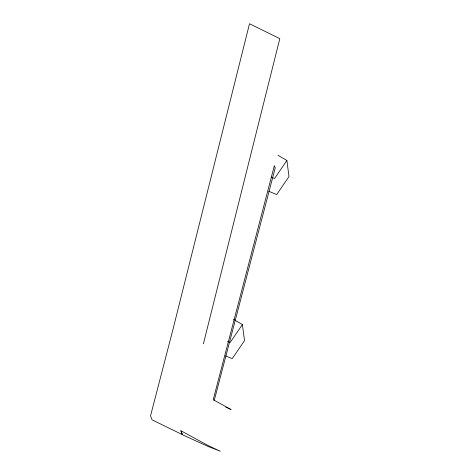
<?xml version="1.0" encoding="UTF-8"?>
<svg xmlns="http://www.w3.org/2000/svg" width="475" height="475" viewBox="0 0 475 475"><rect width="100%" height="100%" fill="white"/><g stroke="black" fill="none" stroke-linecap="round" stroke-linejoin="round"><path stroke-width="0.71" d="M203.401 343.817L279.805 38.647L249.5 23.75L173.096 328.926L150.528 415.892L152.107 419.858L182.447 434.684L180.868 430.718L207.783 445.36L220.299 451.25L208.24 446.518L182.406 434.75L180.868 430.718M214.13 400.829L275.239 167.865L274.354 165.644L213.216 399.713L231.07 409.563L225.803 407.093M277.982 155.301L286.882 160.479L274.58 178.493L271.267 177.104M233.51 319.372L242.41 324.55L230.108 342.57L227.454 341.454M268.731 191.247L276.688 194.584L288.99 176.563L286.882 160.479M225.583 355.876L232.21 358.655L244.518 340.634L242.41 324.55"/></g></svg>
